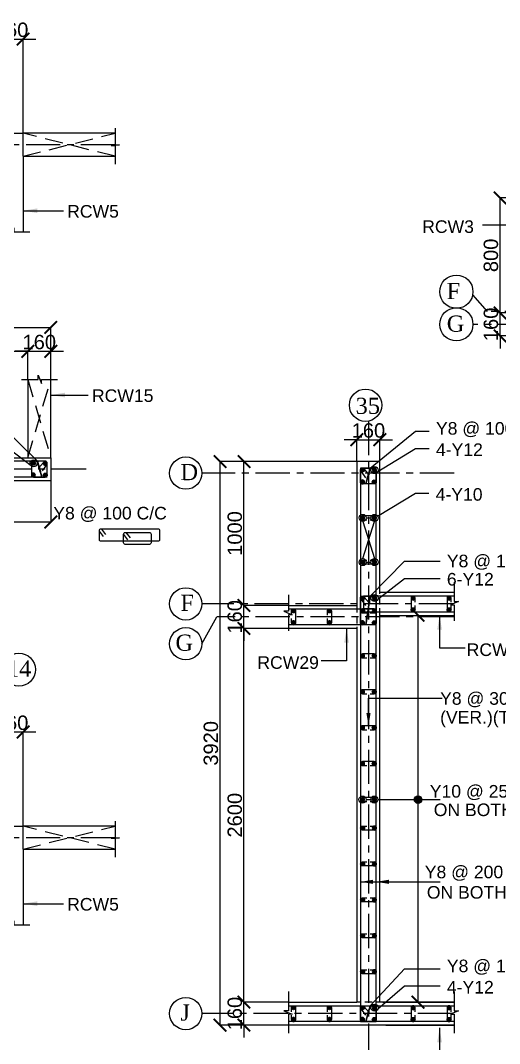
# Model space of a CAD drawing. Header units: inches. Extents: x 200139 to 352388, y -289304 to -188971.
# Drawn here: x 280258 to 293589, y -257466 to -228995 of the extents above; entities that cross this region are included whole.
import ezdxf

# ---------------------------------------------------------------- set-up
doc = ezdxf.new("R2010")
doc.units = ezdxf.units.IN
doc.header["$MEASUREMENT"] = 0
doc.linetypes.add('CENTER', pattern=[50.8, 31.75, -6.35, 6.35, -6.35])
doc.linetypes.add('Hidden', pattern=[3, 2, -1])
for name, color, linetype in [('1', 8, 'Continuous'), ('160 WALL OPEING', 1, 'Continuous'), ('5', 2, 'Continuous'), ('ARROW', 5, 'Continuous'), ('DIM', 251, 'Continuous'), ('GIRD CIR', 1, 'Continuous'), ('GIRD TEXT', 4, 'Continuous'), ('GRID', 8, 'CENTER'), ('LINKS', 3, 'Continuous'), ('OPENING', 1, 'Continuous'), ('SHEAR WALL', 6, 'Continuous'), ('STRRIUPS', 6, 'Continuous'), ('Ttxt', 3, 'Continuous')]:
    doc.layers.add(name, color=color, linetype=linetype)
doc.layers.add('Tex', color=3, linetype='Continuous', lineweight=13)
doc.styles.add('Arial', font='arial.ttf', dxfattribs={"height": 400})
doc.styles.add('T200', font='sanss___.ttf', dxfattribs={"height": 250})
doc.styles.add('T400', font='romantic.ttf')
doc.dimstyles.new('SCALE-25', dxfattribs={"dimtxt": 400, "dimasz": 350, "dimexe": 0, "dimexo": 0, "dimgap": 50, "dimtad": 1, "dimdec": 0, "dimlfac": 0.25, "dimzin": 0, "dimdsep": 46, "dimtxsty": 'Arial', "dimblk": 'ARCHTICK', "dimcen": 0, "dimclrd": 5, "dimclre": 8, "dimclrt": 1, "dimadec": 0, "dimazin": 0, "dimtfac": 1, "dimtdec": 0, "dimtix": 1, "dimtmove": 2, "dimatfit": 3, "dimfxl": 0, "dimtolj": 1, "dimtzin": 0, "dimlwd": -1, "dimarcsym": 0})
doc.dimstyles.new('T200', dxfattribs={"dimtxt": 300, "dimasz": 150, "dimexe": 0, "dimexo": 0, "dimgap": 5, "dimtad": 1, "dimdec": 0, "dimrnd": 5, "dimzin": 0, "dimdsep": 46, "dimtxsty": 'T200', "dimblk": 'ARCHTICK', "dimcen": 300, "dimclrd": 5, "dimclre": 252, "dimclrt": 1, "dimadec": 0, "dimazin": 0, "dimtfac": 50, "dimtdec": 0, "dimtofl": 0, "dimtmove": 2, "dimatfit": 3, "dimfxl": 1, "dimtolj": 1, "dimtzin": 0, "dimarcsym": 2})

# ---------------------------------------------------------------- blocks, each defined once
blk = doc.blocks.new('_ARCHTICK')
at = {"color": 0, "linetype": 'ByBlock', "const_width": 0.15}
blk.add_lwpolyline([(-0.5, -0.5), (0.5, 0.5)], dxfattribs=at)
blk = doc.blocks.new('*D84')
at = {"layer": 'Defpoints', "color": 0}
for p in [(280332, -229511), (279692, -232133, 59), (280332, -232133, 59)]:
    blk.add_point(p, dxfattribs=at)
at = {"layer": 'DIM', "color": 5}
for p, q in [((279692, -229511), (279342, -229511)), ((279692, -229511), (280332, -229511)), ((280332, -229511), (280682, -229511))]:
    blk.add_line(p, q, dxfattribs=at)
at = {"layer": 'DIM', "color": 8, "lineweight": -2}
for p, q in [((279692, -232133), (279692, -229511)), ((280332, -232133), (280332, -229511))]:
    blk.add_line(p, q, dxfattribs=at)
at = {"layer": 'DIM', "color": 5, "xscale": 350, "yscale": 350, "zscale": 350}
blk.add_blockref('_ARCHTICK', (279692, -229511), dxfattribs=at)
at = {"layer": 'DIM', "color": 5, "xscale": 350, "yscale": 350, "zscale": 350, "rotation": 180}
blk.add_blockref('_ARCHTICK', (280332, -229511), dxfattribs=at)
at = {"layer": 'DIM', "color": 1, "insert": (280012, -229257), "char_height": 400, "attachment_point": 5, "style": 'Arial'}
blk.add_mtext('\\A1;160', dxfattribs=at)
blk = doc.blocks.new('ARCHTICK')
at = {"color": 0, "const_width": 0.15}
blk.add_lwpolyline([(-0.5, -0.5), (0.5, 0.5)], dxfattribs=at)
blk = doc.blocks.new('R1')
at = {"layer": '5'}
h = blk.add_hatch(color=256, dxfattribs=at)
edge = h.paths.add_edge_path()
edge.add_arc((0, 0), 69.6, 0, 360)
at = {"layer": '5', "color": 6}
blk.add_circle((0, 0), 69.6, dxfattribs=at)
blk = doc.blocks.new('*D123')
at = {"layer": 'Defpoints', "color": 0}
for p in [(280462, -238200), (280462, -238989, 15), (275009, -241163, 15)]:
    blk.add_point(p, dxfattribs=at)
at = {"layer": 'DIM', "color": 8, "lineweight": -2}
for p, q in [((275009, -241163), (275009, -238200)), ((280462, -238989), (280462, -238200))]:
    blk.add_line(p, q, dxfattribs=at)
at = {"layer": 'DIM', "color": 5}
blk.add_line((275009, -238200), (280462, -238200), dxfattribs=at)
at = {"layer": 'DIM', "color": 5, "xscale": 350, "yscale": 350, "zscale": 350, "rotation": 180}
blk.add_blockref('_ARCHTICK', (275009, -238200), dxfattribs=at)
at = {"layer": 'DIM', "color": 5, "xscale": 350, "yscale": 350, "zscale": 350}
blk.add_blockref('_ARCHTICK', (280462, -238200), dxfattribs=at)
at = {"layer": 'DIM', "color": 1, "insert": (277736, -237945), "char_height": 400, "attachment_point": 5, "style": 'Arial'}
blk.add_mtext('\\A1;1363', dxfattribs=at)
blk = doc.blocks.new('*D124')
at = {"layer": 'Defpoints', "color": 0}
for p in [(281102, -238200), (280462, -238989, 15), (281102, -238989, 15)]:
    blk.add_point(p, dxfattribs=at)
at = {"layer": 'DIM', "color": 5}
for p, q in [((280462, -238200), (280112, -238200)), ((280462, -238200), (281102, -238200)), ((281102, -238200), (281452, -238200))]:
    blk.add_line(p, q, dxfattribs=at)
at = {"layer": 'DIM', "color": 8, "lineweight": -2}
for p, q in [((280462, -238989), (280462, -238200)), ((281102, -238989), (281102, -238200))]:
    blk.add_line(p, q, dxfattribs=at)
at = {"layer": 'DIM', "color": 5, "xscale": 350, "yscale": 350, "zscale": 350}
blk.add_blockref('_ARCHTICK', (280462, -238200), dxfattribs=at)
at = {"layer": 'DIM', "color": 5, "xscale": 350, "yscale": 350, "zscale": 350, "rotation": 180}
blk.add_blockref('_ARCHTICK', (281102, -238200), dxfattribs=at)
at = {"layer": 'DIM', "color": 1, "insert": (280782, -237946), "char_height": 400, "attachment_point": 5, "style": 'Arial'}
blk.add_mtext('\\A1;160', dxfattribs=at)
blk = doc.blocks.new('*D125')
at = {"layer": 'Defpoints', "color": 0}
for p in [(281102, -237538), (281102, -238989), (261729, -241163, 15)]:
    blk.add_point(p, dxfattribs=at)
at = {"layer": 'DIM', "color": 8, "lineweight": -2}
for p, q in [((261729, -241163), (261729, -237538)), ((281102, -238989), (281102, -237538))]:
    blk.add_line(p, q, dxfattribs=at)
at = {"layer": 'DIM', "color": 5}
blk.add_line((261729, -237538), (281102, -237538), dxfattribs=at)
at = {"layer": 'DIM', "color": 5, "xscale": 350, "yscale": 350, "zscale": 350, "rotation": 180}
blk.add_blockref('_ARCHTICK', (261729, -237538), dxfattribs=at)
at = {"layer": 'DIM', "color": 5, "xscale": 350, "yscale": 350, "zscale": 350}
blk.add_blockref('_ARCHTICK', (281102, -237538), dxfattribs=at)
at = {"layer": 'DIM', "color": 1, "insert": (271416, -237284), "char_height": 400, "attachment_point": 5, "style": 'Arial'}
blk.add_mtext('\\A1;4843', dxfattribs=at)
blk = doc.blocks.new('A$C64282AF5')
at = {"layer": 'STRRIUPS', "ltscale": 0.2}
for p, q in [((0, 0), (158, -194)), ((-81, -72), (61, -268)), ((826, -198, -29), (967, -395, -29)), ((906, -127, -29), (1065, -320, -29))]:
    blk.add_line(p, q, dxfattribs=at)
blk.add_lwpolyline([(-26, -440), (2117, -440, 0.414214), (2172, -385), (2172, -55, 0.414214), (2117, 0), (-26, 0, 0.414214), (-81, -55), (-81, -385, 0.414214)], format="xyb", close=True, dxfattribs=at)
at = {"layer": 'STRRIUPS', "ltscale": 0.2, "elevation": -59}
blk.add_lwpolyline([(1788, -567), (881, -567, -0.414214), (826, -512), (826, -182, -0.414214), (881, -127), (1788, -127, -0.414214), (1843, -182), (1843, -512, -0.414214)], format="xyb", close=True, dxfattribs=at)
blk = doc.blocks.new('*D221')
at = {"layer": 'Defpoints', "color": 0}
for p in [(280332, -248795), (279692, -251417, 59), (280332, -251417, 59)]:
    blk.add_point(p, dxfattribs=at)
at = {"layer": 'DIM', "color": 5}
for p, q in [((279692, -248795), (279342, -248795)), ((279692, -248795), (280332, -248795)), ((280332, -248795), (280682, -248795))]:
    blk.add_line(p, q, dxfattribs=at)
at = {"layer": 'DIM', "color": 8, "lineweight": -2}
for p, q in [((279692, -251417), (279692, -248795)), ((280332, -251417), (280332, -248795))]:
    blk.add_line(p, q, dxfattribs=at)
at = {"layer": 'DIM', "color": 5, "xscale": 350, "yscale": 350, "zscale": 350}
blk.add_blockref('_ARCHTICK', (279692, -248795), dxfattribs=at)
at = {"layer": 'DIM', "color": 5, "xscale": 350, "yscale": 350, "zscale": 350, "rotation": 180}
blk.add_blockref('_ARCHTICK', (280332, -248795), dxfattribs=at)
at = {"layer": 'DIM', "color": 1, "insert": (280012, -248541), "char_height": 400, "attachment_point": 5, "style": 'Arial'}
blk.add_mtext('\\A1;160', dxfattribs=at)
blk = doc.blocks.new('*D249')
at = {"layer": 'Defpoints', "color": 0}
for p in [(275009, -241803, -59), (281102, -241803, -118), (281102, -242950)]:
    blk.add_point(p, dxfattribs=at)
at = {"layer": 'DIM', "color": 8, "lineweight": -2}
for p, q in [((275009, -241803), (275009, -242950)), ((281102, -241803), (281102, -242950))]:
    blk.add_line(p, q, dxfattribs=at)
at = {"layer": 'DIM', "color": 5}
blk.add_line((275009, -242950), (281102, -242950), dxfattribs=at)
at = {"layer": 'DIM', "color": 5, "xscale": 350, "yscale": 350, "zscale": 350, "rotation": 180}
blk.add_blockref('_ARCHTICK', (275009, -242950), dxfattribs=at)
at = {"layer": 'DIM', "color": 5, "xscale": 350, "yscale": 350, "zscale": 350}
blk.add_blockref('_ARCHTICK', (281102, -242950), dxfattribs=at)
blk = doc.blocks.new('*D261')
at = {"layer": 'Defpoints', "color": 0}
for p in [(293605, -237132), (294415, -237132, 14), (294415, -237772, 14)]:
    blk.add_point(p, dxfattribs=at)
at = {"layer": 'DIM', "color": 5}
for p, q in [((293605, -237132), (293605, -236782)), ((293605, -237772), (293605, -237132)), ((293605, -237772), (293605, -238122))]:
    blk.add_line(p, q, dxfattribs=at)
at = {"layer": 'DIM', "color": 8, "lineweight": -2}
for p, q in [((294415, -237132), (293605, -237132)), ((294415, -237772), (293605, -237772))]:
    blk.add_line(p, q, dxfattribs=at)
at = {"layer": 'DIM', "color": 5, "xscale": 350, "yscale": 350, "zscale": 350}
for p, rotation in [((293605, -237132), 270), ((293605, -237772), 90)]:
    blk.add_blockref('_ARCHTICK', p, dxfattribs=dict(at, rotation=rotation))
at = {"layer": 'DIM', "color": 1, "insert": (293350, -237452), "char_height": 400, "attachment_point": 5, "rotation": 90, "style": 'Arial'}
blk.add_mtext('\\A1;160', dxfattribs=at)
blk = doc.blocks.new('*D262')
at = {"layer": 'Defpoints', "color": 0}
for p in [(293605, -233932), (294415, -233932, 14), (294415, -237132, 14)]:
    blk.add_point(p, dxfattribs=at)
at = {"layer": 'DIM', "color": 8, "lineweight": -2}
for p, q in [((294415, -233932), (293605, -233932)), ((294415, -237132), (293605, -237132))]:
    blk.add_line(p, q, dxfattribs=at)
at = {"layer": 'DIM', "color": 5}
blk.add_line((293605, -237132), (293605, -233932), dxfattribs=at)
at = {"layer": 'DIM', "color": 5, "xscale": 350, "yscale": 350, "zscale": 350}
for p, rotation in [((293605, -233932), 90), ((293605, -237132), 270)]:
    blk.add_blockref('_ARCHTICK', p, dxfattribs=dict(at, rotation=rotation))
at = {"layer": 'DIM', "color": 1, "insert": (293350, -235532), "char_height": 400, "attachment_point": 5, "rotation": 90, "style": 'Arial'}
blk.add_mtext('\\A1;800', dxfattribs=at)
blk = doc.blocks.new('*D323')
at = {"layer": 'Defpoints', "color": 0}
for p in [(286478, -256312), (287714, -256312, 0), (287714, -256952, 0)]:
    blk.add_point(p, dxfattribs=at)
at = {"layer": 'DIM', "color": 5}
for p, q in [((286478, -256312), (286478, -255962)), ((286478, -256952), (286478, -256312)), ((286478, -256952), (286478, -257302))]:
    blk.add_line(p, q, dxfattribs=at)
at = {"layer": 'DIM', "color": 8, "lineweight": -2}
for p, q in [((287714, -256312), (286478, -256312)), ((287714, -256952), (286478, -256952))]:
    blk.add_line(p, q, dxfattribs=at)
at = {"layer": 'DIM', "color": 5, "xscale": 350, "yscale": 350, "zscale": 350}
for p, rotation in [((286478, -256312), 270), ((286478, -256952), 90)]:
    blk.add_blockref('_ARCHTICK', p, dxfattribs=dict(at, rotation=rotation))
at = {"layer": 'DIM', "color": 1, "insert": (286223, -256632), "char_height": 400, "attachment_point": 5, "rotation": 90, "style": 'Arial'}
blk.add_mtext('\\A1;160', dxfattribs=at)
blk = doc.blocks.new('*D324')
at = {"layer": 'Defpoints', "color": 0}
for p in [(286478, -245912), (287714, -245912, 0), (287714, -256312, 0)]:
    blk.add_point(p, dxfattribs=at)
at = {"layer": 'DIM', "color": 8, "lineweight": -2}
for p, q in [((287714, -245912), (286478, -245912)), ((287714, -256312), (286478, -256312))]:
    blk.add_line(p, q, dxfattribs=at)
at = {"layer": 'DIM', "color": 5}
blk.add_line((286478, -256312), (286478, -245912), dxfattribs=at)
at = {"layer": 'DIM', "color": 5, "xscale": 350, "yscale": 350, "zscale": 350}
for p, rotation in [((286478, -245912), 90), ((286478, -256312), 270)]:
    blk.add_blockref('_ARCHTICK', p, dxfattribs=dict(at, rotation=rotation))
at = {"layer": 'DIM', "color": 1, "insert": (286223, -251112), "char_height": 400, "attachment_point": 5, "rotation": 90, "style": 'Arial'}
blk.add_mtext('\\A1;2600', dxfattribs=at)
blk = doc.blocks.new('*D325')
at = {"layer": 'Defpoints', "color": 0}
for p in [(286478, -245272), (287714, -245272, 0), (287714, -245912, 0)]:
    blk.add_point(p, dxfattribs=at)
at = {"layer": 'DIM', "color": 5}
for p, q in [((286478, -245272), (286478, -244922)), ((286478, -245912), (286478, -245272)), ((286478, -245912), (286478, -246262))]:
    blk.add_line(p, q, dxfattribs=at)
at = {"layer": 'DIM', "color": 8, "lineweight": -2}
for p, q in [((287714, -245272), (286478, -245272)), ((287714, -245912), (286478, -245912))]:
    blk.add_line(p, q, dxfattribs=at)
at = {"layer": 'DIM', "color": 5, "xscale": 350, "yscale": 350, "zscale": 350}
for p, rotation in [((286478, -245272), 270), ((286478, -245912), 90)]:
    blk.add_blockref('_ARCHTICK', p, dxfattribs=dict(at, rotation=rotation))
at = {"layer": 'DIM', "color": 1, "insert": (286223, -245592), "char_height": 400, "attachment_point": 5, "rotation": 90, "style": 'Arial'}
blk.add_mtext('\\A1;160', dxfattribs=at)
blk = doc.blocks.new('*D326')
at = {"layer": 'Defpoints', "color": 0}
for p in [(286478, -241272), (289620, -241272, 0), (287714, -245272, 0)]:
    blk.add_point(p, dxfattribs=at)
at = {"layer": 'DIM', "color": 8, "lineweight": -2}
for p, q in [((289620, -241272), (286478, -241272)), ((287714, -245272), (286478, -245272))]:
    blk.add_line(p, q, dxfattribs=at)
at = {"layer": 'DIM', "color": 5}
blk.add_line((286478, -245272), (286478, -241272), dxfattribs=at)
at = {"layer": 'DIM', "color": 5, "xscale": 350, "yscale": 350, "zscale": 350}
for p, rotation in [((286478, -241272), 90), ((286478, -245272), 270)]:
    blk.add_blockref('_ARCHTICK', p, dxfattribs=dict(at, rotation=rotation))
at = {"layer": 'DIM', "color": 1, "insert": (286223, -243272), "char_height": 400, "attachment_point": 5, "rotation": 90, "style": 'Arial'}
blk.add_mtext('\\A1;1000', dxfattribs=at)
blk = doc.blocks.new('*D327')
at = {"layer": 'Defpoints', "color": 0}
for p in [(285812, -241272), (287714, -241272), (287714, -256952)]:
    blk.add_point(p, dxfattribs=at)
at = {"layer": 'DIM', "color": 8, "lineweight": -2}
for p, q in [((287714, -241272), (285812, -241272)), ((287714, -256952), (285812, -256952))]:
    blk.add_line(p, q, dxfattribs=at)
at = {"layer": 'DIM', "color": 5}
blk.add_line((285812, -256952), (285812, -241272), dxfattribs=at)
at = {"layer": 'DIM', "color": 5, "xscale": 350, "yscale": 350, "zscale": 350}
for p, rotation in [((285812, -241272), 90), ((285812, -256952), 270)]:
    blk.add_blockref('_ARCHTICK', p, dxfattribs=dict(at, rotation=rotation))
at = {"layer": 'DIM', "color": 1, "insert": (285558, -249112), "char_height": 400, "attachment_point": 5, "rotation": 90, "style": 'Arial'}
blk.add_mtext('\\A1;3920', dxfattribs=at)
blk = doc.blocks.new('*D328')
at = {"layer": 'Defpoints', "color": 0}
for p in [(290420, -245550, 0), (291321, -245550), (290420, -256312, 0)]:
    blk.add_point(p, dxfattribs=at)
at = {"layer": 'DIM', "color": 8, "lineweight": -2}
for p, q in [((290420, -245550), (291321, -245550)), ((290420, -256312), (291321, -256312))]:
    blk.add_line(p, q, dxfattribs=at)
at = {"layer": 'DIM', "color": 5}
blk.add_line((291321, -256312), (291321, -245550), dxfattribs=at)
at = {"layer": 'DIM', "color": 5, "xscale": 350, "yscale": 350, "zscale": 350}
for p, rotation in [((291321, -245550), 90), ((291321, -256312), 270)]:
    blk.add_blockref('_ARCHTICK', p, dxfattribs=dict(at, rotation=rotation))
blk = doc.blocks.new('*D329')
at = {"layer": 'Defpoints', "color": 0}
for p in [(290260, -240661), (289620, -241272, 0), (290260, -241272, 0)]:
    blk.add_point(p, dxfattribs=at)
at = {"layer": 'DIM', "color": 5}
for p, q in [((289620, -240661), (289270, -240661)), ((289620, -240661), (290260, -240661)), ((290260, -240661), (290610, -240661))]:
    blk.add_line(p, q, dxfattribs=at)
at = {"layer": 'DIM', "color": 8, "lineweight": -2}
for p, q in [((289620, -241272), (289620, -240661)), ((290260, -241272), (290260, -240661))]:
    blk.add_line(p, q, dxfattribs=at)
at = {"layer": 'DIM', "color": 5, "xscale": 350, "yscale": 350, "zscale": 350}
blk.add_blockref('_ARCHTICK', (289620, -240661), dxfattribs=at)
at = {"layer": 'DIM', "color": 5, "xscale": 350, "yscale": 350, "zscale": 350, "rotation": 180}
blk.add_blockref('_ARCHTICK', (290260, -240661), dxfattribs=at)
at = {"layer": 'DIM', "color": 1, "insert": (289940, -240407), "char_height": 400, "attachment_point": 5, "style": 'Arial'}
blk.add_mtext('\\A1;160', dxfattribs=at)

msp = doc.modelspace()

# ---------------------------------------------------------------- hatches: boundary and pattern name
at = {"layer": 'ARROW'}
h = msp.add_hatch(color=256, dxfattribs=at)
edge = h.paths.add_edge_path()
edge.add_arc((291321.2, -250676.8), 106, 0, 360)

# ---------------------------------------------------------------- linework, layer by layer
at = {"layer": '1', "linetype": 'Hidden', "ltscale": 100}
for p, q in [((290260.4, -245550.5, 0), (290260.4, -244911.5, 0)), ((289620.4, -245272.5, 0), (289620.4, -245912.5, 0)), ((290340.4, -256312.5, 0), (289620.4, -256312.5, 0))]:
    msp.add_line(p, q, dxfattribs=at)
at = {"layer": '1'}
for points, elevation in [([(282890.6, -231994.4), (282890.6, -232457), (283015, -232457), (282785, -232470.5), (282890.6, -232470.5), (282890.6, -232996.2)], 117.9), ([(279425.2, -234873.9), (279967.7, -234873.9), (279967.7, -234998.2), (280061.3, -234768.3), (280061.3, -234873.9), (280507, -234873.9)], 118), ([(279433.4, -234873.9), (279975.9, -234873.9), (279975.9, -234998.2), (280069.4, -234768.3), (280069.4, -234873.9), (280515.1, -234873.9)], 118), ([(280284.7, -238988.7), (280747.2, -238988.7), (280747.2, -238864.4), (280840.8, -239094.3), (280840.8, -238988.7), (281286.5, -238988.7)], 14.7), ([(292326.9, -244625.2), (292326.9, -245167.7), (292451.3, -245167.7), (292221.3, -245261.2), (292326.9, -245261.2), (292326.9, -245706.9)], -59.5), ([(287713.9, -244975.2), (287713.9, -245437.7), (287589.5, -245437.7), (287819.5, -245531.2), (287713.9, -245531.2), (287713.9, -245976.9)], -59.5), ([(282890.6, -251278.6), (282890.6, -251741.2), (283015, -251741.2), (282785, -251754.7), (282890.6, -251754.7), (282890.6, -252280.4)], 117.9), ([(279425.2, -254158.1), (279967.7, -254158.1), (279967.7, -254282.5), (280061.3, -254052.5), (280061.3, -254158.1), (280507, -254158.1)], 118), ([(279433.4, -254158.1), (279975.9, -254158.1), (279975.9, -254282.5), (280069.4, -254052.5), (280069.4, -254158.1), (280515.1, -254158.1)], 118), ([(287713.9, -256015.2), (287713.9, -256557.7), (287589.5, -256557.7), (287819.5, -256651.2), (287713.9, -256651.2), (287713.9, -257176.9)], -59.5), ([(292326.9, -256015.2), (292326.9, -256557.7), (292451.3, -256557.7), (292221.3, -256651.2), (292326.9, -256651.2), (292326.9, -257176.9)], -59.5)]:
    msp.add_lwpolyline(points, dxfattribs=dict(at, elevation=elevation))
at = {"layer": '160 WALL OPEING', "linetype": 'Hidden', "ltscale": 250}
for p, q in [((280332.3, -232772.9, 59), (282890.6, -232132.9, 59)), ((282890.6, -232772.9, 59), (280332.3, -232132.9, 59)), ((280461.8, -241163.1, 14.7), (281101.8, -238988.7)), ((280461.8, -238988.7), (281101.8, -241163.1, 14.7)), ((280332.3, -252057.1, 59), (282890.6, -251417.1, 59)), ((282890.6, -252057.1, 59), (280332.3, -251417.1, 59))]:
    msp.add_line(p, q, dxfattribs=at)
at = {"layer": '5'}
for p, q in [((280971.3, -241263.1, -44.2), (274518.7, -241263.1, -44.2)), ((281001.8, -241703.1, -44.2), (274549.2, -241703.1, -44.2))]:
    msp.add_line(p, q, dxfattribs=at)
at = {"layer": '5', "elevation": 0}
msp.add_lwpolyline([(289720.4, -256852.5), (290160.4, -256852.5), (290160.4, -241452.5), (289720.4, -241452.5)], close=True, dxfattribs=at)
for points in [[(292326.9, -245011.5), (289800.4, -245011.5), (289800.4, -245450.5), (292326.9, -245450.5)], [(287713.9, -245372.5), (290160.4, -245372.5)], [(290160.4, -245812.5), (287713.9, -245812.5)], [(287713.9, -256412.5), (292326.9, -256412.5)], [(292326.9, -256852.5), (287713.9, -256852.5)]]:
    msp.add_lwpolyline(points, dxfattribs=at)
at = {"layer": 'ARROW'}
for p, q in [((289879.6, -242837.5, 59), (290011.2, -242837.5, 59)), ((289781, -243969.4, 0), (290109.7, -242936, 59)), ((289781, -242936, 59), (290109.7, -243969.4, 0)), ((289879.6, -244067.9, 0), (290011.2, -244067.9, 0)), ((289875.2, -250676.8, 0), (290006.2, -250676.8, 0))]:
    msp.add_line(p, q, dxfattribs=at)
for points, elevation in [([(280729.6, -241263), (279776.2, -240319), (278786, -240319)], 14.8), ([(289992.6, -241452.5), (291255, -240428.3), (291626.9, -240428.3)], 59), ([(280554.6, -241389.5), (279776.2, -240795.3), (278786, -240795.3)], 14.8), ([(290202.7, -241542.4), (291255, -240904.7), (291626.9, -240904.7)], 59), ([(290194.3, -242787.1), (291246.6, -242149.4), (291618.5, -242149.4)], 59), ([(289992.6, -245011.5), (290946, -244043.8), (291936.2, -244043.8)], 0), ([(290202.7, -245101.4), (290946, -244524.9), (291936.2, -244524.9)], 0), ([(290203.2, -250676.8), (291936.2, -250676.8)], 0), ([(289992.6, -256412.5), (290946, -255388.3), (291936.2, -255388.3)], 0), ([(290202.7, -256502.4), (290946, -255864.7), (291936.2, -255864.7)], 0)]:
    msp.add_lwpolyline(points, dxfattribs=dict(at, elevation=elevation))
for centre, radius in [((280623.2, -241318.8, -44.2), 98.5), ((290110.4, -241508.2, 59), 98.5), ((289781, -242837.5, 59), 98.5), ((290109.7, -242837.5, 59), 98.5), ((289781, -244067.9, 0), 98.5), ((290109.7, -244067.9, 0), 98.5), ((290110.4, -245067.2, 0), 98.5), ((289776.7, -250676.8, 0), 98.5), ((290104.7, -250676.8, 0), 98.5), ((291321.2, -250676.8, 0), 106), ((290110.4, -256468.2, 0), 98.5)]:
    msp.add_circle(centre, radius, dxfattribs=at)
at = {"layer": 'GIRD CIR'}
for centre, radius in [((292388.4, -236543.5, 59), 461.7), ((292388.4, -237451.5, 59), 461.7), ((289860.4, -239701.3), 450), ((284858, -241592.5), 450), ((284858, -245231), 450), ((284858, -246340.5), 450), ((280212.3, -247061.1, 59), 461.7), ((284858, -256632.5), 450)]:
    msp.add_circle(centre, radius, dxfattribs=at)
at = {"layer": 'GRID', "ltscale": 30}
for p, q in [((282890.6, -232452.9, 59), (203229.3, -232452.9, 59)), ((293254.1, -237090, 59), (292842.1, -236629.5, 59)), ((314504.1, -237090, 13.8), (293254.1, -237090, 59)), ((303648.7, -237451.5, 59), (292850.1, -237451.5, 59)), ((289940.4, -240144.1), (289940.4, -258052.4)), ((282084.8, -241483.1, 14.7), (260398.8, -241483.1, 14.7)), ((292326.9, -241592.5), (285307.5, -241592.5)), ((292295.6, -245231), (285307.5, -245231)), ((285308, -246340.5), (285719, -245592.5)), ((292326.9, -245592.5), (285719, -245592.5)), ((282890.6, -251737.1, 59), (203229.3, -251737.1, 59)), ((292267.4, -256632.5), (285307.5, -256632.5))]:
    msp.add_line(p, q, dxfattribs=at)
at = {"layer": 'LINKS'}
for points, elevation in [([(289992, -242892.5), (290104.7, -242892.5, 1), (290104.7, -242781.1), (289776.1, -242781.1, 1), (289776.1, -242892.5), (289895.6, -242892.5)], 59), ([(289992, -244011.5), (290104.7, -244011.5, -1), (290104.7, -244122.9), (289776.1, -244122.9, -1), (289776.1, -244011.5), (289895.6, -244011.5)], 0), ([(291240.4, -245179.8), (291240.4, -245067.2, 1), (291129, -245067.2), (291129, -245395.8, 1), (291240.4, -245395.8), (291240.4, -245276.3)], 0), ([(292240.4, -245179.8), (292240.4, -245067.2, 1), (292129, -245067.2), (292129, -245395.8, 1), (292240.4, -245395.8), (292240.4, -245276.3)], 0), ([(287800.4, -245540.8), (287800.4, -245428.2, -1), (287911.7, -245428.2), (287911.7, -245756.8, -1), (287800.4, -245756.8), (287800.4, -245637.3)], 0), ([(288800.4, -245540.8), (288800.4, -245428.2, -1), (288911.7, -245428.2), (288911.7, -245756.8, -1), (288800.4, -245756.8), (288800.4, -245637.3)], 0), ([(289992, -245483.9), (290104.7, -245483.9, 1), (290104.7, -245372.5), (289776.1, -245372.5, 1), (289776.1, -245483.9), (289895.6, -245483.9)], 0), ([(289992, -246732.5), (290104.7, -246732.5, 1), (290104.7, -246621.1), (289776.1, -246621.1, 1), (289776.1, -246732.5), (289895.6, -246732.5)], 0), ([(289992, -247732.5), (290104.7, -247732.5, 1), (290104.7, -247621.1), (289776.1, -247621.1, 1), (289776.1, -247732.5), (289895.6, -247732.5)], 0), ([(289992, -248732.5), (290104.7, -248732.5, 1), (290104.7, -248621.1), (289776.1, -248621.1, 1), (289776.1, -248732.5), (289895.6, -248732.5)], 0), ([(289992, -249732.5), (290104.7, -249732.5, 1), (290104.7, -249621.1), (289776.1, -249621.1, 1), (289776.1, -249732.5), (289895.6, -249732.5)], 0), ([(289992, -250732.5), (290104.7, -250732.5, 1), (290104.7, -250621.1), (289776.1, -250621.1, 1), (289776.1, -250732.5), (289895.6, -250732.5)], 0), ([(289992, -251412.5), (290104.7, -251412.5, -1), (290104.7, -251523.9), (289776.1, -251523.9, -1), (289776.1, -251412.5), (289895.6, -251412.5)], 0), ([(289992, -252412.5), (290104.7, -252412.5, -1), (290104.7, -252523.9), (289776.1, -252523.9, -1), (289776.1, -252412.5), (289895.6, -252412.5)], 0), ([(289992, -253412.5), (290104.7, -253412.5, -1), (290104.7, -253523.9), (289776.1, -253523.9, -1), (289776.1, -253412.5), (289895.6, -253412.5)], 0), ([(289992, -254412.5), (290104.7, -254412.5, -1), (290104.7, -254523.9), (289776.1, -254523.9, -1), (289776.1, -254412.5), (289895.6, -254412.5)], 0), ([(289992, -255412.5), (290104.7, -255412.5, -1), (290104.7, -255523.9), (289776.1, -255523.9, -1), (289776.1, -255412.5), (289895.6, -255412.5)], 0), ([(287800.4, -256580.8), (287800.4, -256468.2, -1), (287911.7, -256468.2), (287911.7, -256796.8, -1), (287800.4, -256796.8), (287800.4, -256677.3)], 0), ([(288800.4, -256580.8), (288800.4, -256468.2, -1), (288911.7, -256468.2), (288911.7, -256796.8, -1), (288800.4, -256796.8), (288800.4, -256677.3)], 0), ([(291240.4, -256580.8), (291240.4, -256468.2, 1), (291129, -256468.2), (291129, -256796.8, 1), (291240.4, -256796.8), (291240.4, -256677.3)], 59), ([(292240.4, -256580.8), (292240.4, -256468.2, 1), (292129, -256468.2), (292129, -256796.8, 1), (292240.4, -256796.8), (292240.4, -256677.3)], 59)]:
    msp.add_lwpolyline(points, format="xyb", dxfattribs=dict(at, elevation=elevation))
at = {"layer": 'OPENING', "color": 1}
for points, elevation in [([(282890.6, -232132.9), (280332.3, -232132.9)], 59), ([(280332.3, -232772.9), (282890.6, -232772.9)], 59), ([(280461.8, -238988.7), (280461.8, -241163.1)], 14.7), ([(281101.8, -241163.1), (281101.8, -241163.1), (281101.8, -238988.7)], 14.7), ([(282890.6, -251417.1), (280332.3, -251417.1)], 59), ([(280332.3, -252057.1), (282890.6, -252057.1)], 59)]:
    msp.add_lwpolyline(points, dxfattribs=dict(at, elevation=elevation))
at = {"layer": 'SHEAR WALL', "color": 4}
for p, q in [((280332.3, -232772.9, 59), (280332.3, -232132.9, 59)), ((280332.3, -252057.1, 59), (280332.3, -251417.1, 59))]:
    msp.add_line(p, q, dxfattribs=at)
for points, elevation in [([(279692.3, -232132.9), (280332.3, -232132.9)], 59), ([(280332.3, -232772.9), (280332.3, -234873.9)], 59), ([(278569.2, -241163.1), (281101.8, -241163.1)], -44.2), ([(281101.8, -241163.1), (281101.8, -241803.1), (278569.2, -241803.1)], -44.2), ([(290260.4, -244911.5), (290260.4, -241272.5), (289620.4, -241272.5), (289620.4, -245272.5)], 0), ([(292326.9, -244911.5), (290260.4, -244911.5)], 0), ([(287713.9, -245272.5), (289620.4, -245272.5)], 0), ([(290260.4, -256312.5), (290260.4, -245550.5)], 0), ([(290260.4, -245550.5), (292326.9, -245550.5)], 0), ([(289620.4, -245912.5), (287713.9, -245912.5)], 0), ([(289620.4, -245912.5), (289620.4, -256312.5)], 0), ([(279692.3, -251417.1), (280332.3, -251417.1)], 59), ([(280332.3, -252057.1), (280332.3, -254158.1)], 59), ([(287713.9, -256312.5), (289620.4, -256312.5)], 0), ([(290340.4, -256312.5), (292326.9, -256312.5)], 0), ([(292326.9, -256312.5), (290340.4, -256312.5)], 0), ([(292326.9, -256952.5), (287713.9, -256952.5)], 0), ([(290420.4, -256952.5), (290420.4, -256952.5), (292326.9, -256952.5)], 0)]:
    msp.add_lwpolyline(points, dxfattribs=dict(at, elevation=elevation))
at = {"layer": 'STRRIUPS', "ltscale": 0.2}
for p, q in [((280896, -241294, 14.7), (280762.9, -241456.8, 14.7)), ((280984.8, -241358.6, 14.7), (280860.1, -241531.5, 14.7)), ((289737.4, -241547.9, 59), (289862.1, -241720.9, 59)), ((289826.2, -241483.4, 59), (289959.3, -241646.2, 59)), ((289737.4, -245106.9, 0), (289862.1, -245279.9, 0)), ((289826.2, -245042.4, 0), (289959.3, -245205.2, 0)), ((289737.4, -256507.9, 0), (289862.1, -256680.9, 0)), ((289826.2, -256443.4, 0), (289959.3, -256606.2, 0))]:
    msp.add_line(p, q, dxfattribs=at)
for points, elevation in [([(280616.8, -241703.1), (280946.8, -241703.1, 0.4142136), (281001.8, -241648.1), (281001.8, -241318.1, 0.4142136), (280946.8, -241263.1), (280616.9, -241263, 0.4142136), (280561.9, -241318), (280561.8, -241648.1, 0.4142136)], 14.7), ([(290105.4, -241892.5), (289775.4, -241892.5, -0.4142136), (289720.4, -241837.5), (289720.4, -241507.5, -0.4142136), (289775.4, -241452.5), (290105.4, -241452.5, -0.4142136), (290160.4, -241507.5), (290160.4, -241837.5, -0.4142136)], 59), ([(290105.4, -245812.5), (289775.4, -245812.5, -0.4142136), (289720.4, -245757.5), (289720.4, -245066.5, -0.4142136), (289775.4, -245011.5), (290105.4, -245011.5, -0.4142136), (290160.4, -245066.5), (290160.4, -245757.5, -0.4142136)], 0), ([(290105.4, -256852.5), (289775.4, -256852.5, -0.4142136), (289720.4, -256797.5), (289720.4, -256467.5, -0.4142136), (289775.4, -256412.5), (290105.4, -256412.5, -0.4142136), (290160.4, -256467.5), (290160.4, -256797.5, -0.4142136)], 0)]:
    msp.add_lwpolyline(points, format="xyb", close=True, dxfattribs=dict(at, elevation=elevation))

# ---------------------------------------------------------------- block references
at = {"layer": '5', "yscale": 0.8000000000465661, "zscale": 0.8000000000465661}
for p, xscale, rotation in [((280617.5, -241318.8, -44.2), 0.8000000000465661, 90.00000000000001), ((280946.2, -241318.8, -44.2), -0.8000000000465661, 270), ((280617.5, -241647.4, -44.2), -0.8000000000465661, 90), ((280946.2, -241647.4, -44.2), 0.8000000000465661, 270), ((289776, -241508.2, 59), 0.8000000000465661, 90), ((290104.7, -241508.2, 59), -0.8000000000465661, 270), ((289776, -241836.8, 59), -0.8000000000465661, 90), ((290104.7, -241836.8, 59), 0.8000000000465661, 270), ((289776, -242836.8, 59), -0.8000000000465661, 90), ((290104.7, -242836.8, 59), 0.8000000000465661, 270), ((289776, -244067.2, 0), 0.8000000000465661, 90), ((290104.7, -244067.2, 0), -0.8000000000465661, 270), ((289776, -245067.2, 0), 0.8000000000465661, 90), ((290104.7, -245067.2, 0), -0.8000000000465661, 270), ((291184.7, -245067.2, 0), -0.8000000000465661, 270), ((292184.7, -245067.2, 0), -0.8000000000465661, 270), ((287856, -245428.2, 0), 0.8000000000465661, 90), ((288856, -245428.2, 0), 0.8000000000465661, 90), ((289776, -245428.2, 0), 0.8000000000465661, 90), ((290104.7, -245428.2, 0), -0.8000000000465661, 270), ((291184.7, -245395.8, 0), 0.8000000000465661, 270), ((292184.7, -245395.8, 0), 0.8000000000465661, 270), ((287856, -245756.8, 0), -0.8000000000465661, 90), ((288856, -245756.8, 0), -0.8000000000465661, 90), ((289776, -245756.8, 0), -0.8000000000465661, 90), ((290104.7, -245756.8, 0), 0.8000000000465661, 270), ((289776, -246676.8, 0), -0.8000000000465661, 90), ((290104.7, -246676.8, 0), 0.8000000000465661, 270), ((289776, -247676.8, 0), -0.8000000000465661, 90), ((290104.7, -247676.8, 0), 0.8000000000465661, 270), ((289776, -248676.8, 0), -0.8000000000465661, 90), ((290104.7, -248676.8, 0), 0.8000000000465661, 270), ((289776, -249676.8, 0), -0.8000000000465661, 90), ((290104.7, -249676.8, 0), 0.8000000000465661, 270), ((289776, -250676.8, 0), -0.8000000000465661, 90), ((290104.7, -250676.8, 0), 0.8000000000465661, 270), ((289776, -251468.2, 0), 0.8000000000465661, 90), ((290104.7, -251468.2, 0), -0.8000000000465661, 270), ((289776, -252468.2, 0), 0.8000000000465661, 90), ((290104.7, -252468.2, 0), -0.8000000000465661, 270), ((289776, -253468.2, 0), 0.8000000000465661, 90), ((290104.7, -253468.2, 0), -0.8000000000465661, 270), ((289776, -254468.2, 0), 0.8000000000465661, 90), ((290104.7, -254468.2, 0), -0.8000000000465661, 270), ((289776, -255468.2, 0), 0.8000000000465661, 90), ((290104.7, -255468.2, 0), -0.8000000000465661, 270), ((287856, -256468.2, 0), 0.8000000000465661, 90), ((288856, -256468.2, 0), 0.8000000000465661, 90), ((289776, -256468.2, 0), 0.8000000000465661, 90), ((290104.7, -256468.2, 0), -0.8000000000465661, 270), ((291184.7, -256468.2, 59), -0.8000000000465661, 270), ((292184.7, -256468.2, 59), -0.8000000000465661, 270), ((287856, -256796.8, 0), -0.8000000000465661, 90), ((288856, -256796.8, 0), -0.8000000000465661, 90), ((289776, -256796.8, 0), -0.8000000000465661, 90), ((290104.7, -256796.8, 0), 0.8000000000465661, 270), ((291184.7, -256796.8, 59), 0.8000000000465661, 270), ((292184.7, -256796.8, 59), 0.8000000000465661, 270)]:
    msp.add_blockref('R1', p, dxfattribs=dict(at, xscale=xscale, rotation=rotation))
at = {"layer": 'STRRIUPS', "color": 1, "xscale": 0.75, "yscale": 0.75, "zscale": 0.75}
msp.add_blockref('A$C64282AF5', (282509.7, -243150.4), dxfattribs=at)

# ---------------------------------------------------------------- texts
at = {"layer": 'GIRD TEXT', "ltscale": 7, "style": 'T400'}
for s, p in [('F', (292119.6, -236748.7)), ('G', (292119.6, -237656.7)), ('35', (289583.5, -239943.4)), ('D', (284709.7, -241787.6)), ('F', (284709.7, -245426.1)), ('G', (284571.7, -246535.6)), ('14', (279879.6, -247257.8)), ('J', (284709.7, -256827.6))]:
    msp.add_text(s, height=450, dxfattribs=at).set_placement(p)
at = {"layer": 'Tex', "style": 'Arial'}
for s, p in [('RCW5', (281557.9, -234481.3)), ('RCW3', (291436.6, -234907)), ('RCW15', (282247.5, -239611.3)), ('RCW27', (292673.9, -246681.3)), ('RCW29', (286850.5, -247038.4)), ('RCW5', (281557.9, -253765.5))]:
    msp.add_text(s, height=350, dxfattribs=at).set_placement(p)
at = {"layer": 'Ttxt', "color": 4, "style": 'Arial'}
for s, p in [('Y8 @ 100 C/C', (291820.1, -240520.9)), ('4-Y12', (291820.1, -241113.8)), ('4-Y10', (291811.7, -242358.5)), ('Y8 @ 100 C/C', (281171.9, -242880.7)), ('Y8 @ 100 C/C', (292123.4, -244211.9)), ('6-Y12', (292123.4, -244719.8)), ('Y8 @ 300 C/C', (291935.5, -248037.6)), ('(VER.)(TYP.,)', (291935.5, -248560.5)), ('Y10 @ 250 C/C(VER.)', (291648.2, -250621.3)), ('Y8 @ 200 C/C(HOR.)', (291509.1, -252866.7)), ('Y8 @ 100 C/C', (292123.4, -255480.9)), ('4-Y12', (292123.4, -256073.8))]:
    msp.add_text(s, height=350, dxfattribs=at).set_placement(p)
at = {"layer": 'Ttxt', "color": 6, "style": 'Arial'}
for p in [(291758, -251136), (291565.6, -253433.9)]:
    msp.add_text('ON BOTH FACES', height=350, dxfattribs=at).set_placement(p)

# ---------------------------------------------------------------- dimensions: what is measured, and where the dimension line sits
at = {"layer": 'DIM', "color": 1}
for base, p1, p2, picture, middle in [((280332.3, -229511.2), (279692.3, -232132.9, 59), (280332.3, -232132.9, 59), '*D84', (280012.3, -229257)), ((281101.8, -237538.3), (261729.2, -241163.1, 14.7), (281101.8, -238988.7), '*D125', (271415.5, -237283.9)), ((280461.8, -238199.8), (275009.2, -241163.1, 14.7), (280461.8, -238988.7, 14.7), '*D123', (277735.5, -237945.4)), ((281101.8, -238199.8), (280461.8, -238988.7, 14.7), (281101.8, -238988.7, 14.7), '*D124', (280781.8, -237945.6)), ((290260.4, -240661.2), (289620.4, -241272.5, 0), (290260.4, -241272.5, 0), '*D329', (289940.4, -240407)), ((280332.3, -248795.4), (279692.3, -251417.1, 59), (280332.3, -251417.1, 59), '*D221', (280012.3, -248541.2))]:
    dim = msp.add_linear_dim(base=base, p1=p1, p2=p2, dimstyle='SCALE-25', override={"dimldrblk": 'ARCHTICK'}, dxfattribs=at)
    dim.commit()
    dim.dimension.update_dxf_attribs({"geometry": picture, "text_midpoint": middle})
for base, p1, p2, picture, middle in [((293604.6, -233931.5), (294414.9, -237131.5, 13.8), (294414.9, -233931.5, 13.8), '*D262', (293350.4, -235531.5)), ((285812, -241272.5), (287713.9, -256952.5), (287713.9, -241272.5), '*D327', (285557.6, -249112.5)), ((286477.5, -241272.5), (287713.9, -245272.5, 0), (289620.4, -241272.5, 0), '*D326', (286223.3, -243272.5)), ((286477.5, -245272.5), (287713.9, -245912.5, 0), (287713.9, -245272.5, 0), '*D325', (286223.3, -245592.5)), ((286477.5, -245912.5), (287713.9, -256312.5, 0), (287713.9, -245912.5, 0), '*D324', (286223.3, -251112.5))]:
    dim = msp.add_linear_dim(base=base, p1=p1, p2=p2, angle=90, dimstyle='SCALE-25', override={"dimldrblk": 'ARCHTICK'}, dxfattribs=at)
    dim.commit()
    dim.dimension.update_dxf_attribs({"geometry": picture, "text_midpoint": middle})
at = {"layer": 'DIM'}
for base, p1, p2, picture, middle in [((293604.6, -237131.5), (294414.9, -237771.5, 13.8), (294414.9, -237131.5, 13.8), '*D261', (293350.4, -237451.5)), ((286477.5, -256312.5), (287713.9, -256952.5, 0), (287713.9, -256312.5, 0), '*D323', (286223.3, -256632.5))]:
    dim = msp.add_linear_dim(base=base, p1=p1, p2=p2, angle=90, dimstyle='SCALE-25', override={"dimldrblk": 'ARCHTICK'}, dxfattribs=at)
    dim.commit()
    dim.dimension.update_dxf_attribs({"geometry": picture, "text_midpoint": middle})
dim = msp.add_linear_dim(base=(281101.8, -242950.2, 73.7), p1=(275009.2, -241803.1, 14.7), p2=(281101.8, -241803.1, -44.2), text=' ', dimstyle='SCALE-25', override={"dimldrblk": 'ARCHTICK'}, dxfattribs=at)
dim.commit()
dim.dimension.update_dxf_attribs({"geometry": '*D249', "text_midpoint": (278055.5, -242950.2, 73.7)})
dim = msp.add_linear_dim(base=(291320.6, -245550.5, 0), p1=(290420.4, -256312.5, 0), p2=(290420.4, -245550.5, 0), angle=90, text=' ', dimstyle='SCALE-25', override={"dimldrblk": 'ARCHTICK'}, dxfattribs=at)
dim.commit()
dim.dimension.update_dxf_attribs({"geometry": '*D328', "text_midpoint": (291320.6, -250931.5, 0)})

# ---------------------------------------------------------------- leaders
at = {"layer": 'ARROW', "linetype": 'Continuous'}
for points in [[(280332.3, -234289.2, -59.5), (281452.2, -234289.2, -59.5)], [(281101.8, -239419.3, 14.7), (282141.7, -239419.3, 14.7)], [(291920.3, -245550.5, -59.5), (291920.3, -246455.9, -59.5), (292628, -246455.9, -59.5)], [(289331.9, -245912.5, -59.5), (289331.9, -246812.9, -59.5), (288624.2, -246812.9, -59.5)], [(280332.3, -253573.5, -59.5), (281452.2, -253573.5, -59.5)], [(291920.3, -257033.5, -59.5), (291920.3, -257897, -59.5), (292628, -257897, -59.5)]]:
    msp.add_leader(points, dimstyle='SCALE-25', override={"dimasz": 400}, dxfattribs=at)
at = {"layer": 'ARROW'}
for points, override in [([(294414.9, -234688.7, 117.9), (293112.1, -234688.7, 117.9)], {"dimasz": 350, "dimtad": 0}), ([(280853.3, -241703.1, 14.7), (280729.6, -241263.1, 14.7)], {"dimasz": 200, "dimtad": 0}), ([(280729.6, -241263.1, 14.7), (280853.3, -241703.1, 14.7)], {"dimasz": 200, "dimtad": 0}), ([(289868.9, -241892.5, 59), (289992.6, -241452.5, 59)], {"dimasz": 200, "dimtad": 0}), ([(289992.6, -241452.5, 59), (289868.9, -241892.5, 59)], {"dimasz": 200, "dimtad": 0}), ([(289868.9, -245812.5, 0), (289992.6, -245011.5, 0)], {"dimasz": 200, "dimtad": 0}), ([(289992.6, -245011.5, 0), (289868.9, -245812.5, 0)], {"dimasz": 200, "dimtad": 0}), ([(289942.4, -248621.1, 0), (289942.4, -247851.7, 0), (291994.2, -247851.7, 0)], {"dimasz": 350, "dimtad": 0}), ([(289721, -252965.6, 0), (291936.8, -252965.6, 0)], {"dimasz": 350, "dimgap": 5, "dimtad": 0}), ([(290161, -252965.6, 0), (291936.8, -252965.6, 0)], {"dimasz": 350, "dimgap": 5, "dimtad": 0}), ([(289868.9, -256852.5, 0), (289992.6, -256412.5, 0)], {"dimasz": 200, "dimtad": 0}), ([(289992.6, -256412.5, 0), (289868.9, -256852.5, 0)], {"dimasz": 200, "dimtad": 0})]:
    msp.add_leader(points, dimstyle='T200', override=override, dxfattribs=at)

doc.saveas('drawing.dxf')
